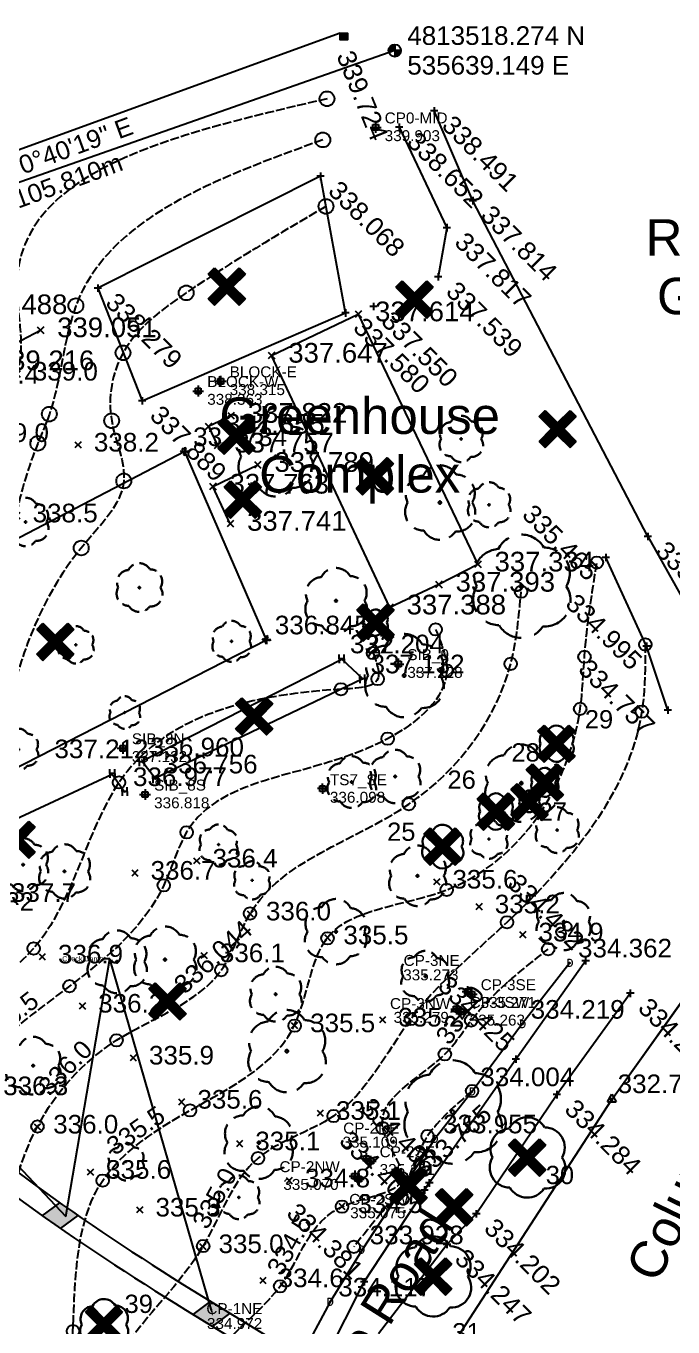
# Model space of a CAD drawing. Header units: millimetres. Extents: x 535412 to 535832, y 4813198 to 4813522.
# Drawn here: x 535588.6 to 535677.3, y 4813343.4 to 4813521.6 of the extents above; entities that cross this region are included whole.
import ezdxf
from ezdxf import colors
from ezdxf.entities.mleader import LeaderData, LeaderLine
from ezdxf.enums import TextEntityAlignment as Align
from ezdxf.math import Vec2, Vec3

# ---------------------------------------------------------------- set-up
doc = ezdxf.new("R2010")
doc.units = ezdxf.units.MM
doc.linetypes.add('ACAD_ISO02W100', pattern=[15, 12, -3])
doc.linetypes.add('DASHED', pattern=[0.75, 0.5, -0.25])
for name, color, linetype in [('2017_BOUNDS', 5, 'Continuous'), ('2017_BOUNDS_text', 250, 'Continuous'), ('2017_BUILDING', 1, 'Continuous'), ('2017_BUILDING_text', 250, 'Continuous'), ('2017_Contour_interp', 250, 'Continuous'), ('2017_Contour_lines', 250, 'ACAD_ISO02W100'), ('2017_Contour_text', 1, 'Continuous'), ('2017_CONTROL', 1, 'Continuous'), ('2017_CONTROL_text', 250, 'Continuous'), ('2017_CULVERT', 5, 'Continuous'), ('2017_CULVERT_text', 250, 'Continuous'), ('2017_DITCH', 102, 'Continuous'), ('2017_DITCH_text', 250, 'Continuous'), ('2017_EPARK', 5, 'Continuous'), ('2017_EPARK_text', 250, 'Continuous'), ('2017_EROAD', 1, 'Continuous'), ('2017_EROAD_text', 250, 'Continuous'), ('2017_EWATER', 5, 'Continuous'), ('2017_EWATER_text', 250, 'Continuous'), ('2017_FENCE', 1, 'Continuous'), ('2017_FENCE_text', 250, 'Continuous'), ('2017_GARDEN', 102, 'Continuous'), ('2017_GARDEN_text', 250, 'Continuous'), ('2017_GND', 5, 'Continuous'), ('2017_GND_text', 250, 'Continuous'), ('2017_HEDGE', 102, 'Continuous'), ('2017_HEDGE_text', 250, 'Continuous'), ('2017_HYDRO', 5, 'Continuous'), ('2017_HYDRO_text', 250, 'Continuous'), ('2017_INSTRUMENT', 5, 'Continuous'), ('2017_INSTRUMENT_text', 250, 'Continuous'), ('2017_REMOVALS', 5, 'Continuous'), ('2017_Tree_Legend', 7, 'Continuous'), ('Contour_interp', 250, 'Continuous'), ('Contour_lines', 250, 'ACAD_ISO02W100'), ('image', 7, 'Continuous'), ('image_text', 7, 'Continuous'), ('Parking_Lot_Dim', 250, 'Continuous'), ('Parking_Lot_Features', 252, 'Continuous'), ('Parking_Lot_Text', 252, 'Continuous')]:
    doc.layers.add(name, color=color, linetype=linetype)
doc.layers.add('2017_REP_TREES', color=190, linetype='DASHED', lineweight=30)
doc.layers.add('2017_TREE', color=94, linetype='Continuous', lineweight=30)
doc.styles.add('ROMANS', font='romans')
doc.styles.get("Standard").update_dxf_attribs({"font": 'arial.ttf'})

# ---------------------------------------------------------------- blocks, each defined once
blk = doc.blocks.new('2017_INSTRUMENT')
at = {"layer": '2017_INSTRUMENT'}
for p, q in [((0, 0), (-0.7, 0)), ((-0.38, -0.38), (-0.38, 0.38)), ((-0.38, 0.38), (0.38, 0.38)), ((0, 0.19), (-0.19, 0)), ((-0.19, 0), (0, -0.19)), ((0, 0), (0, 0.7)), ((0.19, 0), (0, 0.19)), ((0, -0.19), (0.19, 0)), ((0, 0), (0.7, 0)), ((0, 0), (0, -0.7)), ((0.38, 0.38), (0.38, -0.38)), ((0.38, -0.38), (-0.38, -0.38))]:
    blk.add_line(p, q, dxfattribs=at)
at = {"layer": '2017_INSTRUMENT_text'}
for tag, p in [('NAME', (1.01, 0.46)), ('ELEV', (1.01, -1.94))]:
    blk.add_attdef(tag, p, '', height=1.5, dxfattribs=at)
blk = doc.blocks.new('2017_CONTROL')
at = {"layer": '2017_CONTROL'}
for p, q in [((-0.75, 0), (0.75, 0)), ((-0.38, -0.38), (-0.38, 0.38)), ((-0.38, 0.38), (0.38, 0.38)), ((0, 0.75), (0, -0.75)), ((0.38, 0.38), (0.38, -0.38)), ((0.38, -0.38), (-0.38, -0.38))]:
    blk.add_line(p, q, dxfattribs=at)
blk.add_lwpolyline([(0, 0.2), (-0.17, -0.1), (0.17, -0.1)], close=True, dxfattribs=at)
at = {"layer": '2017_CONTROL_text'}
for tag, p in [('NAME', (1.24, 0.54)), ('ELEV', (1.24, -1.89))]:
    blk.add_attdef(tag, p, '', height=1.5, dxfattribs=at)
blk = doc.blocks.new('2017_EWATER')
at = {"layer": '2017_EWATER'}
for p, q in [((-0.62, -0.29), (-0.01, 0.77)), ((-0.01, 0.06), (-0.22, 0.07)), ((-0.01, 0.77), (0.6, -0.29)), ((-0.01, 0.06), (-0.01, 0.27)), ((-0.01, 0.06), (-0.01, -0.14)), ((-0.01, 0.06), (0.19, 0.06)), ((-0.62, -0.29), (0.6, -0.29))]:
    blk.add_line(p, q, dxfattribs=at)
at = {"layer": '2017_EWATER_text'}
blk.add_attdef('ELEV', (0.79, 0.92), '', height=2.55, dxfattribs=at)
blk = doc.blocks.new('2017_BUILDING')
at = {"layer": '2017_BUILDING'}
for p, q in [((-0.45, 0.45), (0.45, -0.45)), ((0.45, 0.45), (-0.45, -0.45))]:
    blk.add_line(p, q, dxfattribs=at)
at = {"layer": '2017_BUILDING_text'}
blk.add_attdef('ELEV', (2.3, -0.97), '', height=2.7, dxfattribs=at)
blk = doc.blocks.new('2017_HEDGE')
at = {"layer": '2017_HEDGE'}
for p, q in [((-0.34, 0), (-0.34, 0.59)), ((0.34, 0), (-0.34, 0)), ((-0.34, 0), (-0.34, -0.6)), ((0, 0), (-0.09, 0)), ((0, 0), (0, 0.09)), ((0, 0), (0, -0.09)), ((0, 0), (0, 0)), ((0, 0), (0.09, 0)), ((0.34, 0), (0.34, 0.59)), ((0.34, 0), (0.34, -0.6))]:
    blk.add_line(p, q, dxfattribs=at)
at = {"layer": '2017_HEDGE_text'}
blk.add_attdef('ELEV', (1.13, 0.74), '', height=2.55, dxfattribs=at)
blk = doc.blocks.new('2017_CULVERT')
at = {"layer": '2017_CULVERT'}
for p, q in [((0.51, 0), (-0.51, 0)), ((0, 0.51), (0, -0.51))]:
    blk.add_line(p, q, dxfattribs=at)
blk.add_circle((0, 0), 0.51, dxfattribs=at)
at = {"layer": '2017_CULVERT_text'}
blk.add_attdef('ELEV', (2.59, 0.83), '', height=2.55, rotation=42, dxfattribs=at)
blk = doc.blocks.new('2017_HYDRO')
at = {"layer": '2017_HYDRO'}
for p, q in [((-0.29, 0.42), (-0.29, -0.42)), ((0.29, 0), (-0.29, 0)), ((0, 0), (0, 0.09)), ((0, 0), (0, -0.08)), ((0.29, 0.42), (0.29, -0.42))]:
    blk.add_line(p, q, dxfattribs=at)
blk.add_circle((0, 0), 0.51, dxfattribs=at)
at = {"layer": '2017_HYDRO_text'}
blk.add_attdef('ELEV', (2.59, 0.83), '', height=2.55, rotation=42, dxfattribs=at)
blk = doc.blocks.new('2017_DITCH')
at = {"layer": '2017_DITCH'}
for q in [(-0.09, 0), (0, 0.08), (0, -0.09), (0.08, 0)]:
    blk.add_line((0, 0), q, dxfattribs=at)
at = {"layer": '2017_DITCH', "style": 'ROMANS'}
blk.add_text('D', height=1.02, dxfattribs=at).set_placement((0, 0), align=Align.MIDDLE_CENTER)
at = {"layer": '2017_DITCH_text'}
blk.add_attdef('ELEV', (1.13, 0.74), '', height=2.55, dxfattribs=at)
blk = doc.blocks.new('2017_EROAD')
at = {"layer": '2017_EROAD'}
for p, q in [((0.51, 0), (-0.51, 0)), ((0, 0.51), (0, -0.51))]:
    blk.add_line(p, q, dxfattribs=at)
at = {"layer": '2017_EROAD_text'}
blk.add_attdef('ELEV', (0.89, -2.18), '', height=2.55, rotation=315, dxfattribs=at)
blk = doc.blocks.new('2017_GND')
at = {"layer": '2017_GND'}
for p, q in [((-0.42, 0.42), (0.42, -0.42)), ((0.42, 0.42), (-0.42, -0.42))]:
    blk.add_line(p, q, dxfattribs=at)
at = {"layer": '2017_GND_text'}
blk.add_attdef('ELEV', (2.17, -0.91), '', height=2.55, dxfattribs=at)
blk = doc.blocks.new('2017_GARDEN')
at = {"layer": '2017_GARDEN'}
for p, q in [((-0.59, 0), (-0.45, 0.15)), ((-0.45, 0.15), (0, 0)), ((0, 0.59), (0, -0.6)), ((0, 0.59), (0.15, 0.45)), ((0.15, 0.45), (0, 0)), ((0.59, 0), (-0.59, 0)), ((-0.15, -0.45), (0, 0)), ((0, -0.6), (-0.15, -0.45)), ((0.45, -0.15), (0, 0)), ((0.59, 0), (0.45, -0.15))]:
    blk.add_line(p, q, dxfattribs=at)
at = {"layer": '2017_GARDEN_text'}
blk.add_attdef('ELEV', (1.13, 0.74), '', height=2.55, dxfattribs=at)
blk = doc.blocks.new('2017_EPARK')
at = {"layer": '2017_EPARK'}
for p, q in [((0.51, 0), (-0.51, 0)), ((0, 0.51), (0, -0.51))]:
    blk.add_line(p, q, dxfattribs=at)
at = {"layer": '2017_EPARK_text'}
blk.add_attdef('ELEV', (0.89, -2.18), '', height=2.55, rotation=315, dxfattribs=at)
blk = doc.blocks.new('2017_FENCE')
at = {"layer": '2017_FENCE'}
for p, q in [((0.49, 0.23), (-0.52, 0.23)), ((-0.52, 0), (0.49, 0)), ((0.49, -0.23), (-0.52, -0.23))]:
    blk.add_line(p, q, dxfattribs=at)
blk.add_lwpolyline([(-0.52, 0.46), (0.49, 0.46), (0.49, -0.46), (-0.52, -0.46)], close=True, dxfattribs=at)
at = {"layer": '2017_FENCE_text'}
blk.add_attdef('ELEV', (-1.06, -2.62), '', height=2.55, rotation=292, dxfattribs=at)
blk = doc.blocks.new('2017_BOUNDS')
at = {"layer": '2017_BOUNDS'}
h = blk.add_hatch(color=256, dxfattribs=at)
h.dxf.hatch_style = 1
h.paths.add_polyline_path([(0, 0.85, 0.414214), (-0.85, 0), (0, 0)])
h.paths.add_polyline_path([(0.85, 0), (0, 0), (0, -0.85, 0.414214)])
for p, q in [((0.85, 0), (-0.85, 0)), ((0, 0.85), (0, -0.85))]:
    blk.add_line(p, q, dxfattribs=at)
blk.add_circle((0, 0), 0.85, dxfattribs=at)
at = {"layer": '2017_BOUNDS_text'}
for tag, p in [('NORTHING', (1.71, 0.78)), ('EASTING', (1.71, -3.29))]:
    blk.add_attdef(tag, p, '', height=2.55, dxfattribs=at)
blk = doc.blocks.new('2017_TREE')
at = {"layer": '2017_TREE'}
blk.add_circle((0, 0), 0.0167, dxfattribs=at)
for centre, start, end in [((0, 0.25), 30, 153.8204), ((-0.208, 0.111), 93.8204, 206.0272), ((0.217, 0.125), 330, 90), ((-0.217, -0.125), 149.6945, 270), ((0.225, -0.139), 266.0497, 33.8204), ((0, -0.25), 210, 326.3433)]:
    blk.add_arc(centre, 0.25, start, end, dxfattribs=at)
blk = doc.blocks.new('2017_REMOVALS')
at = {"layer": '2017_REMOVALS'}
h = blk.add_hatch(dxfattribs=at)
h.set_pattern_fill('ANSI31', color=256)
h.set_pattern_definition([(45, (0, 0), (-0.0883883, 0.0883883), [])])
h.paths.add_polyline_path([(0, 0.85), (-1.7, 2.55), (-2.55, 1.7), (-0.85, 0), (-2.55, -1.7), (-1.7, -2.55), (0, -0.85), (1.7, -2.55), (2.55, -1.7), (0.85, 0), (2.55, 1.7), (1.7, 2.55)])
for p, q in [((-2.55, 1.7), (-1.7, 2.55)), ((-1.7, 2.55), (0, 0.85)), ((0, 0.85), (1.7, 2.55)), ((1.7, 2.55), (2.55, 1.7)), ((-2.55, 1.7), (-0.85, 0)), ((-2.55, -1.7), (-0.85, 0)), ((0.85, 0), (2.55, 1.7)), ((-2.55, -1.7), (-1.7, -2.55)), ((-1.7, -2.55), (0, -0.85)), ((0, -0.85), (1.7, -2.55)), ((0.85, 0), (2.55, -1.7)), ((1.7, -2.55), (2.55, -1.7))]:
    blk.add_line(p, q, dxfattribs=at)
blk = doc.blocks.new('2017_REP_TREES')
at = {"layer": '2017_REP_TREES', "ltscale": 0.52}
blk.add_circle((0, 0), 0.0167, dxfattribs=at)
for centre, start, end in [((0, 0.25), 30, 153.8204), ((-0.208, 0.111), 93.8204, 206.0272), ((0.217, 0.125), 330, 90), ((-0.217, -0.125), 149.6945, 270), ((0.225, -0.139), 266.0497, 33.8204), ((0, -0.25), 210, 326.3433)]:
    blk.add_arc(centre, 0.25, start, end, dxfattribs=at)

msp = doc.modelspace()

# ---------------------------------------------------------------- hatches: boundary and pattern name
at = {"layer": 'Parking_Lot_Features'}
h = msp.add_hatch(color=251, dxfattribs=at)
h.dxf.hatch_style = 1
h.paths.add_polyline_path([(535529.787, 4813436.722), (535529.598, 4813437.185), (535526.825, 4813436.04), (535528.072, 4813432.983), (535530.599, 4813426.793), (535533.376, 4813427.926)])
edge = h.paths.add_edge_path()
edge.add_spline(control_points=[(535540.789, 4813415.598), (535540.282, 4813416.418), (535539.778, 4813417.24), (535539.275, 4813418.065)], knot_values=[11.4004243, 11.4004243, 11.4004243, 11.4004243, 14.2782641, 14.2782641, 14.2782641, 14.2782641], degree=3, periodic=0)
edge.add_line((535539.275, 4813418.065), (535536.869, 4813416.273))
edge.add_spline(control_points=[(535536.869, 4813416.273), (535537.37, 4813415.448), (535537.874, 4813414.625), (535538.38, 4813413.804)], knot_values=[12.1487179, 12.1487179, 12.1487179, 12.1487179, 15.0270435, 15.0270435, 15.0270435, 15.0270435], degree=3, periodic=0)
edge.add_line((535538.38, 4813413.804), (535540.789, 4813415.598))
edge = h.paths.add_edge_path()
edge.add_spline(control_points=[(535554.008, 4813396.321), (535553.415, 4813397.076), (535552.829, 4813397.837), (535552.249, 4813398.605)], knot_values=[34.8194655, 34.8194655, 34.8194655, 34.8194655, 37.7318112, 37.7318112, 37.7318112, 37.7318112], degree=3, periodic=0)
edge.add_line((535552.249, 4813398.605), (535549.842, 4813396.812))
edge.add_spline(control_points=[(535549.842, 4813396.812), (535550.422, 4813396.045), (535551.008, 4813395.284), (535551.602, 4813394.529)], knot_values=[35.5727372, 35.5727372, 35.5727372, 35.5727372, 38.4857064, 38.4857064, 38.4857064, 38.4857064], degree=3, periodic=0)
edge.add_line((535551.602, 4813394.529), (535554.008, 4813396.321))
edge = h.paths.add_edge_path()
edge.add_spline(control_points=[(535572.172, 4813377.065), (535571.574, 4813377.604), (535570.98, 4813378.146), (535570.389, 4813378.693)], knot_values=[62.1518855, 62.1518855, 62.1518855, 62.1518855, 64.5933051, 64.5933051, 64.5933051, 64.5933051], degree=3, periodic=0)
edge.add_line((535570.389, 4813378.693), (535567.989, 4813376.905))
edge.add_spline(control_points=[(535567.989, 4813376.905), (535568.579, 4813376.359), (535569.173, 4813375.817), (535569.771, 4813375.278)], knot_values=[62.9092843, 62.9092843, 62.9092843, 62.9092843, 65.3508946, 65.3508946, 65.3508946, 65.3508946], degree=3, periodic=0)
edge.add_line((535569.771, 4813375.278), (535572.172, 4813377.065))
edge = h.paths.add_edge_path()
edge.add_spline(control_points=[(535595.74, 4813358.653), (535594.906, 4813359.23), (535594.076, 4813359.809), (535593.25, 4813360.393)], knot_values=[91.5565696, 91.5565696, 91.5565696, 91.5565696, 94.5713655, 94.5713655, 94.5713655, 94.5713655], degree=3, periodic=0)
edge.add_line((535593.25, 4813360.393), (535590.85, 4813358.606))
edge.add_spline(control_points=[(535590.85, 4813358.606), (535591.677, 4813358.023), (535592.507, 4813357.443), (535593.341, 4813356.867)], knot_values=[92.3146758, 92.3146758, 92.3146758, 92.3146758, 95.3293735, 95.3293735, 95.3293735, 95.3293735], degree=3, periodic=0)
edge.add_line((535593.341, 4813356.867), (535595.74, 4813358.653))
edge = h.paths.add_edge_path()
edge.add_spline(control_points=[(535616.552, 4813345.238), (535615.667, 4813345.777), (535614.785, 4813346.318), (535613.904, 4813346.86)], knot_values=[115.8971938, 115.8971938, 115.8971938, 115.8971938, 118.9339103, 118.9339103, 118.9339103, 118.9339103], degree=3, periodic=0)
edge.add_line((535613.904, 4813346.86), (535611.503, 4813345.072))
edge.add_spline(control_points=[(535611.503, 4813345.072), (535612.383, 4813344.529), (535613.265, 4813343.988), (535614.149, 4813343.449)], knot_values=[116.6538581, 116.6538581, 116.6538581, 116.6538581, 119.6903103, 119.6903103, 119.6903103, 119.6903103], degree=3, periodic=0)
edge.add_line((535614.149, 4813343.449), (535616.552, 4813345.238))
h.paths.add_polyline_path([(535637.179, 4813332.993), (535634.773, 4813331.202), (535644.767, 4813320.804), (535650.025, 4813328.353)])
h.paths.add_polyline_path([(535512.499, 4813449.248), (535519.215, 4813451.989), (535518.67, 4813453.324), (535511.954, 4813450.583)], flags=9)
h.paths.add_polyline_path([(535521.15, 4813457.261), (535522.479, 4813457.804), (535521.913, 4813459.193), (535520.583, 4813458.65)], flags=25)
h.paths.add_polyline_path([(535497.932, 4813432.045), (535503.339, 4813434.251), (535502.793, 4813435.587), (535497.387, 4813433.38)], flags=9)
h.paths.add_polyline_path([(535492.139, 4813446.239), (535497.546, 4813448.445), (535497.001, 4813449.781), (535491.594, 4813447.574)], flags=9)
h.paths.add_polyline_path([(535514.587, 4813444.128), (535521.303, 4813446.869), (535520.758, 4813448.204), (535514.042, 4813445.464)], flags=9)
h.paths.add_polyline_path([(535531.027, 4813459.809), (535534.733, 4813450.729), (535536.068, 4813451.274), (535532.363, 4813460.354)], flags=9)
h.paths.add_polyline_path([(535521.15, 4813457.261), (535522.479, 4813457.804), (535521.913, 4813459.193), (535520.583, 4813458.65)], flags=25)

# ---------------------------------------------------------------- linework, layer by layer
at = {"layer": '2017_BOUNDS'}
msp.add_line((535639.149, 4813518.274), (535539.303, 4813483.253), dxfattribs=at)
at = {"layer": '2017_BUILDING'}
for p, q in [((535622.254, 4813476.483), (535634.148, 4813482.153)), ((535634.148, 4813482.153), (535650.52, 4813447.871)), ((535582.041, 4813475.449), (535590.587, 4813479.972)), ((535638.466, 4813441.981), (535622.254, 4813476.483)), ((535616.708, 4813468.242), (535613.612, 4813466.753)), ((535613.612, 4813466.753), (535614.866, 4813464.172)), ((535614.211, 4813458.541), (535620.36, 4813461.52)), ((535616.609, 4813453.445), (535614.211, 4813458.541)), ((535650.52, 4813447.871), (535645.18, 4813445.104)), ((535645.18, 4813445.104), (535638.466, 4813441.981))]:
    msp.add_line(p, q, dxfattribs=at)
at = {"layer": '2017_Contour_interp'}
for centre in [(535666.838, 4813448.116), (535656.457, 4813444.121), (535644.744, 4813438.956), (535673.473, 4813436.899), (535636.17, 4813435.716), (535655.035, 4813434.246), (535665.14, 4813435.21), (535646.269, 4813433.313), (535631.775, 4813430.76), (535636.811, 4813432.169), (535664.55, 4813428.081), (535672.996, 4813427.689), (535638.168, 4813423.979), (535601.357, 4813417.99), (535641.065, 4813415.008), (535610.623, 4813411.153), (535607.492, 4813403.899), (535646.258, 4813403.273), (535619.312, 4813400.027), (535654.526, 4813398.832), (535629.923, 4813396.629), (535589.656, 4813395.234), (535660.173, 4813395.147), (535615.366, 4813392.257), (535594.572, 4813390.067), (535625.431, 4813384.655), (535641.355, 4813385.562), (535649.615, 4813385.361), (535601.021, 4813382.651), (535646.003, 4813380.741), (535649.743, 4813375.714), (535611.09, 4813373.048), (535630.762, 4813372.281), (535590.186, 4813370.837), (535637.496, 4813370.628), (535643.643, 4813369.537), (535620.405, 4813366.502), (535599.124, 4813363.433), (535640.158, 4813363.733), (535631.92, 4813359.866), (535612.884, 4813354.464), (535633.538, 4813354.362), (535623.432, 4813348.95), (535595.048, 4813342.802)]:
    msp.add_circle(centre, 0.853, dxfattribs=at)
at = {"layer": '2017_Contour_lines', "ltscale": 0.1}
for points in [[(535629.718, 4813496.92), (535610.571, 4813485.079), (535601.913, 4813476.861), (535600.353, 4813467.544), (535602.015, 4813459.306), (535596.182, 4813450.112), (535581.543, 4813409.734), (535579.892, 4813405.681), (535568.861, 4813398.568), (535557.912, 4813390.652), (535550.281, 4813384.91), (535544.607, 4813374.855), (535542.443, 4813365.501), (535542.666, 4813359.096)], [(535618.012, 4813297.607), (535615.263, 4813301.257), (535611.46, 4813303.752), (535610.046, 4813305.176), (535607.335, 4813310.156), (535602.709, 4813314.004), (535596.828, 4813321.571), (535586.785, 4813329.69), (535584.558, 4813344.702), (535585.334, 4813353.591), (535590.186, 4813370.837), (535601.021, 4813382.651), (535615.366, 4813392.257), (535619.322, 4813399.995), (535641.065, 4813415.008), (535655.035, 4813434.246), (535656.457, 4813444.121)], [(535644.744, 4813438.956), (535646.269, 4813433.313), (535638.168, 4813423.979), (535610.623, 4813411.153), (535607.492, 4813403.899), (535594.572, 4813390.067), (535581.497, 4813378.821), (535573.013, 4813360.238), (535574.261, 4813339.234), (535581.507, 4813331.823), (535586.526, 4813328.002), (535594.344, 4813320.998), (535598.127, 4813316.545), (535597.099, 4813312.53), (535603.122, 4813306.814), (535602.655, 4813306.952)], [(535636.17, 4813435.716), (535636.811, 4813432.169), (535631.775, 4813430.76), (535601.357, 4813417.99), (535589.656, 4813395.234), (535575.976, 4813385.538), (535561.551, 4813371.369), (535559.371, 4813358.491), (535564.316, 4813345.383), (535572.204, 4813339.238), (535577.535, 4813332.975), (535576.552, 4813328.948)], [(535623.9, 4813316.416), (535621.628, 4813322.893), (535613.331, 4813336.335), (535623.432, 4813348.95), (535631.92, 4813359.866), (535640.158, 4813363.733), (535637.496, 4813370.628), (535646.003, 4813380.741), (535649.615, 4813385.361), (535660.173, 4813395.147)]]:
    msp.add_spline(points, degree=3, dxfattribs=at)
for points, knots in [([(535618.78, 4813303.083), (535618.341, 4813306.592), (535617.751, 4813311.313), (535612.407, 4813307.263), (535606.683, 4813313.959), (535601.391, 4813317.363), (535598.971, 4813320.098), (535598.444, 4813320.693), (535594.144, 4813326.266), (535595.26, 4813343.035), (535595.542, 4813363.412), (535611.832, 4813373.879), (535626.838, 4813381.156), (535627.948, 4813400.742), (535652.904, 4813401.252), (535664.585, 4813420.242), (535665.09, 4813437.159), (535666.152, 4813443.818), (535666.838, 4813448.116)], [0, 0, 0, 0, 7.1334258, 9.6002059, 16.0383307, 28.0921787, 28.0921787, 28.0921787, 30.7150106, 51.6949373, 72.7237972, 88.0745556, 106.4958972, 119.3739806, 136.9644581, 167.7864273, 174.9402361, 187.9572756, 187.9572756, 187.9572756, 187.9572756]), ([(535673.467, 4813436.928), (535673.467, 4813433.813), (535673.464, 4813419.163), (535658.595, 4813401.55), (535640.778, 4813387.076), (535633.583, 4813371.604), (535618.268, 4813367.691), (535613.182, 4813352.038), (535601.019, 4813341.707), (535594.66, 4813325.385), (535601.428, 4813318.762), (535603.49, 4813316.744), (535605.09, 4813315.09), (535608.724, 4813311.334), (535616.536, 4813315.108), (535622.808, 4813309.711), (535620.768, 4813306), (535619.633, 4813303.936)], [0, 0, 0, 0, 9.2508809, 43.5118163, 62.2090654, 79.1970243, 91.0571092, 105.251858, 123.865021, 140.8368981, 148.2755685, 148.2755685, 148.2755685, 155.3019385, 164.2298742, 169.1844402, 175.3913778, 175.3913778, 175.3913778, 175.3913778]), ([(535649.743, 4813375.714), (535647.446, 4813373.749), (535643.262, 4813370.172), (535641.706, 4813365.658), (535641.004, 4813363.622), (535638.515, 4813360.536), (535636.027, 4813357.449), (535633.538, 4813354.362)], [0, 0, 0, 0, 8.681079, 15.8075183, 15.8075183, 15.8075183, 26.912449, 26.912449, 26.912449, 26.912449])]:
    msp.add_open_spline(points, degree=3, knots=knots, dxfattribs=at)
at = {"layer": '2017_DITCH'}
for p, q in [((535663.127, 4813393.27), (535656.644, 4813384.964)), ((535656.644, 4813384.964), (535649.743, 4813375.629)), ((535649.743, 4813375.629), (535644.639, 4813369.167)), ((535644.639, 4813369.167), (535634.672, 4813353.964)), ((535634.672, 4813353.964), (535630.272, 4813346.815)), ((535630.272, 4813346.815), (535626.131, 4813339.12))]:
    msp.add_line(p, q, dxfattribs=at)
at = {"layer": '2017_EPARK'}
for p, q in [((535628.964, 4813501.051), (535598.453, 4813485.713)), ((535632.391, 4813482.323), (535628.964, 4813501.051)), ((535598.453, 4813485.713), (535604.528, 4813470.272)), ((535604.528, 4813470.272), (535632.391, 4813482.323))]:
    msp.add_line(p, q, dxfattribs=at)
at = {"layer": '2017_EROAD'}
for p, q in [((535649.853, 4813497.703), (535644.547, 4813510.012)), ((535639.743, 4813507.76), (535646.282, 4813494.009)), ((535673.83, 4813451.681), (535649.853, 4813497.703)), ((535646.282, 4813494.009), (535645.107, 4813487.263)), ((535673.83, 4813451.681), (535682.857, 4813435.558)), ((535673.656, 4813436.652), (535668.082, 4813448.808)), ((535676.56, 4813427.907), (535673.656, 4813436.652)), ((535655.74, 4813380.059), (535665.304, 4813393.564)), ((535661.353, 4813375.212), (535671.418, 4813389.096)), ((535643.88, 4813363.108), (535655.74, 4813380.059)), ((535650.322, 4813358.886), (535661.353, 4813375.212)), ((535634.954, 4813349.572), (535643.227, 4813362.141)), ((535643.227, 4813362.141), (535643.88, 4813363.108)), ((535646.296, 4813354.694), (535650.322, 4813358.886)), ((535636.932, 4813342.473), (535646.296, 4813354.694)), ((535620.775, 4813321.53), (535634.954, 4813349.572))]:
    msp.add_line(p, q, dxfattribs=at)
at = {"layer": '2017_EWATER'}
for p, q in [((535668.89, 4813374.562), (535684.987, 4813397.2)), ((535668.89, 4813374.562), (535684.987, 4813397.098)), ((535646.12, 4813339.396), (535668.89, 4813374.562)), ((535646.12, 4813339.396), (535668.89, 4813374.562))]:
    msp.add_line(p, q, dxfattribs=at)
at = {"layer": '2017_FENCE'}
msp.add_line((535631.653, 4813520.678), (535569.39, 4813498.011), dxfattribs=at)
at = {"layer": '2017_GARDEN'}
for p, q in [((535610.385, 4813463.348), (535559.186, 4813436.654)), ((535621.579, 4813437.546), (535610.385, 4813463.348)), ((535570.738, 4813411.524), (535621.579, 4813437.546))]:
    msp.add_line(p, q, dxfattribs=at)
at = {"layer": '2017_HEDGE'}
for p, q in [((535604.475, 4813420.918), (535631.885, 4813434.863)), ((535631.885, 4813434.863), (535634.785, 4813432.203)), ((535634.785, 4813432.203), (535606.347, 4813418.573)), ((535606.347, 4813418.488), (535604.475, 4813420.918)), ((535572.664, 4813406.223), (535600.437, 4813419.132)), ((535600.437, 4813419.132), (535602.144, 4813416.668))]:
    msp.add_line(p, q, dxfattribs=at)
at = {"layer": 'Contour_interp'}
for centre in [(535629.862, 4813511.666), (535629.282, 4813506.041), (535629.718, 4813496.92), (535610.571, 4813485.079), (535595.45, 4813483.312), (535601.913, 4813476.861), (535591.818, 4813468.462), (535600.353, 4813467.544), (535590.225, 4813464.452), (535602.015, 4813459.306), (535596.182, 4813450.112)]:
    msp.add_circle(centre, 1.016, dxfattribs=at)
at = {"layer": 'Contour_lines', "ltscale": 0.1}
for points in [[(535629.862, 4813511.666), (535587.362, 4813485.471), (535587.361, 4813474.186), (535580.671, 4813465.553), (535576.996, 4813450.466), (535566.117, 4813425.047), (535563.64, 4813421.691), (535562.58, 4813419.204), (535561.602, 4813415.412), (535551.456, 4813409.117), (535546.254, 4813403.683), (535529.907, 4813386.375)], [(535629.282, 4813506.041), (535595.45, 4813483.312), (535591.818, 4813468.462), (535590.225, 4813464.452), (535587.235, 4813454.563), (535572.188, 4813410.349), (535559.703, 4813404.047), (535556.263, 4813399.846)]]:
    msp.add_spline(points, degree=3, dxfattribs=at)
at = {"layer": 'Parking_Lot_Features'}
for p, q in [((535590.85, 4813358.606), (535593.25, 4813360.393)), ((535593.341, 4813356.867), (535595.74, 4813358.653)), ((535611.503, 4813345.072), (535613.904, 4813346.86)), ((535614.149, 4813343.449), (535616.552, 4813345.238))]:
    msp.add_line(p, q, dxfattribs=at)
for points in [[(535533.376, 4813427.926), (535554.479, 4813395.726), (535637.179, 4813332.993)], [(535530.599, 4813426.793), (535552.073, 4813393.935), (535634.773, 4813331.202)]]:
    msp.add_spline(points, degree=3, dxfattribs=at)

# ---------------------------------------------------------------- block references
for p in [(535616.124, 4813485.946), (535641.85, 4813484.17), (535661.46, 4813466.427), (535617.47, 4813465.5), (535636.417, 4813459.962), (535618.319, 4813456.761), (535636.5, 4813439.9), (535592.628, 4813437.259), (535619.877, 4813427.042), (535661.3, 4813423.3), (535659.7, 4813418), (535657.6, 4813415.308), (535653, 4813414), (535587.309, 4813410.142), (535645.7, 4813409.2), (535608.015, 4813388.001), (535657.3, 4813366.6), (535641.025, 4813362.758), (535647.293, 4813359.801), (535644.4, 4813350.3), (535599.3, 4813343.7)]:
    msp.add_blockref('2017_REMOVALS', p)
for name, p, values in [('2017_BUILDING', (535650.52, 4813447.871), {'ELEV': '337.334'}), ('2017_BUILDING', (535645.18, 4813445.104), {'ELEV': '337.393'}), ('2017_HEDGE', (535634.7, 4813432.203), {'ELEV': '337.132'}), ('2017_HEDGE', (535606.347, 4813418.488), {'ELEV': '336.756'}), ('2017_HEDGE', (535602.144, 4813416.753), {'ELEV': '336.977'}), ('2017_DITCH', (535663.127, 4813393.27), {'ELEV': '334.362'}), ('2017_DITCH', (535656.644, 4813384.879), {'ELEV': '334.219'}), ('2017_DITCH', (535649.743, 4813375.629), {'ELEV': '334.004'}), ('2017_DITCH', (535644.639, 4813369.167), {'ELEV': '333.955'}), ('2017_DITCH', (535634.587, 4813353.964), {'ELEV': '333.928'}), ('2017_DITCH', (535630.272, 4813346.815), {'ELEV': '334.117'})]:
    msp.add_blockref(name, p).add_auto_attribs(values)
at = {"layer": '2017_Contour_lines'}
msp.add_blockref('2017_BOUNDS', (535639.149, 4813518.274), dxfattribs=at).add_auto_attribs({'NORTHING': '4813518.274 N', 'EASTING': '535639.149 E'})
ref = msp.add_blockref('2017_EROAD', (535676.56, 4813427.907), dxfattribs=at)
ref.add_attrib('ELEV', '334.757', (535664.118, 4813433.323), dxfattribs={"layer": '2017_EROAD_text', "height": 2.55, "rotation": 315})
at = {"layer": '2017_DITCH'}
ref = msp.add_blockref('2017_EROAD', (535668.082, 4813448.808), dxfattribs=at)
ref.add_attrib('ELEV', '335.465', (535656.44, 4813454.516), dxfattribs={"layer": '2017_EROAD_text', "height": 2.55, "rotation": 315})
for p, values in [((535673.83, 4813451.681), {'ELEV': '335.474'}), ((535671.418, 4813389.096), {'ELEV': '334.269'}), ((535661.353, 4813375.212), {'ELEV': '334.284'}), ((535650.322, 4813358.886), {'ELEV': '334.202'})]:
    msp.add_blockref('2017_EROAD', p, dxfattribs=at).add_auto_attribs(values)
ref = msp.add_blockref('2017_EROAD', (535673.656, 4813436.652), dxfattribs=at)
ref.add_attrib('ELEV', '334.995', (535662.373, 4813442.289), dxfattribs={"layer": '2017_EROAD_text', "height": 2.55, "rotation": 315})
ref = msp.add_blockref('2017_EROAD', (535665.304, 4813393.564), dxfattribs=at)
ref.add_attrib('ELEV', '334.482', (535654.434, 4813403.928), dxfattribs={"layer": '2017_EROAD_text', "height": 2.55, "rotation": 315})
ref = msp.add_blockref('2017_EROAD', (535655.74, 4813380.059), dxfattribs=at)
ref.add_attrib('ELEV', '334.425', (535644.879, 4813389.93), dxfattribs={"layer": '2017_EROAD_text', "height": 2.55, "rotation": 315})
ref = msp.add_blockref('2017_EROAD', (535643.88, 4813363.108), dxfattribs=at)
ref.add_attrib('ELEV', '334.406', (535634.27, 4813373.23), dxfattribs={"layer": '2017_EROAD_text', "height": 2.55, "rotation": 315})
at = {"layer": '2017_EROAD'}
ref = msp.add_blockref('2017_EROAD', (535643.227, 4813362.141), dxfattribs=at)
ref.add_attrib('ELEV', '334.406', (535631.362, 4813368.688), dxfattribs={"layer": '2017_EROAD_text', "height": 2.55, "rotation": 315})
ref = msp.add_blockref('2017_EROAD', (535634.954, 4813349.572), dxfattribs=at)
ref.add_attrib('ELEV', '334.381', (535624.149, 4813358.79), dxfattribs={"layer": '2017_EROAD_text', "height": 2.55, "rotation": 315})
msp.add_blockref('2017_EROAD', (535646.296, 4813354.694), dxfattribs=at).add_auto_attribs({'ELEV': '334.247'})
at = {"layer": '2017_HYDRO'}
for name, p, values in [('2017_HYDRO', (535607.725, 4813388.001), {'ELEV': '336.044'}), ('2017_CULVERT', (535640.515, 4813362.758), {'ELEV': '333.765'})]:
    msp.add_blockref(name, p, dxfattribs=at).add_auto_attribs(values)
at = {"layer": '2017_Tree_Legend'}
for p, xscale, yscale, zscale in [((535661.3, 4813423.3), 5, 5, 5), ((535659.7, 4813418), 4, 4, 4), ((535653, 4813414), 5, 5, 5), ((535657.6, 4813415.4), 3, 3, 3), ((535645.7, 4813409.2), 6, 6, 6), ((535657.3, 4813366.6), 11, 11, 11), ((535644.4, 4813350.3), 11, 11, 11), ((535599.3, 4813343.7), 7, 7, 7)]:
    msp.add_blockref('2017_TREE', p, dxfattribs=dict(at, xscale=xscale, yscale=yscale, zscale=zscale))
at = {"layer": 'image'}
for name, p, values in [('2017_FENCE', (535632.176, 4813520.222), {'ELEV': '339.724'}), ('2017_CONTROL', (535636.524, 4813507.755), {'NAME': 'CP0-MID', 'ELEV': '339.903'}), ('2017_EROAD', (535644.547, 4813510.012), {'ELEV': '338.491'}), ('2017_EROAD', (535639.743, 4813507.76), {'ELEV': '338.652'}), ('2017_EPARK', (535628.964, 4813501.051), {'ELEV': '338.068'}), ('2017_EROAD', (535649.853, 4813497.703), {'ELEV': '337.814'}), ('2017_EROAD', (535646.282, 4813494.009), {'ELEV': '337.817'}), ('2017_EROAD', (535645.107, 4813487.263), {'ELEV': '337.539'}), ('2017_BUILDING', (535578.348, 4813483.126), {'ELEV': '339.488'}), ('2017_EPARK', (535598.453, 4813485.713), {'ELEV': '338.279'}), ('2017_BUILDING', (535634.148, 4813482.153), {'ELEV': '337.614'}), ('2017_EROAD', (535636.23, 4813483.195), {'ELEV': '337.550'}), ('2017_EROAD', (535636.237, 4813483.197), {'ELEV': '337.550'}), ('2017_BUILDING', (535590.587, 4813479.972), {'ELEV': '339.051'}), ('2017_EPARK', (535632.391, 4813482.323), {'ELEV': '337.580'}), ('2017_BUILDING', (535622.254, 4813476.483), {'ELEV': '337.647'}), ('2017_BUILDING', (535582.041, 4813475.449), {'ELEV': '339.216'}), ('2017_CONTROL', (535615.282, 4813472.96), {'NAME': 'BLOCK-E', 'ELEV': '338.315'}), ('2017_GND', (535579.311, 4813473.536), {'ELEV': '339.4'}), ('2017_GND', (535587.38, 4813473.966), {'ELEV': '339.0'}), ('2017_CONTROL', (535612.208, 4813471.627), {'NAME': 'BLOCK-W', 'ELEV': '338.363'}), ('2017_EPARK', (535604.528, 4813470.272), {'ELEV': '337.889'}), ('2017_BUILDING', (535616.708, 4813468.242), {'ELEV': '337.822'}), ('2017_GND', (535580.671, 4813465.553), {'ELEV': '339.0'}), ('2017_BUILDING', (535613.612, 4813466.753), {'ELEV': '337.855'}), ('2017_GND', (535595.747, 4813464.245), {'ELEV': '338.2'}), ('2017_GARDEN', (535610.387, 4813463.348), {'ELEV': '337.734'}), ('2017_BUILDING', (535614.866, 4813464.172), {'ELEV': '337.757'}), ('2017_BUILDING', (535620.36, 4813461.52), {'ELEV': '337.789'}), ('2017_BUILDING', (535614.211, 4813458.541), {'ELEV': '337.763'}), ('2017_GND', (535587.354, 4813454.543), {'ELEV': '338.5'}), ('2017_BUILDING', (535616.609, 4813453.445), {'ELEV': '337.741'}), ('2017_BUILDING', (535638.466, 4813441.981), {'ELEV': '337.388'}), ('2017_GARDEN', (535621.579, 4813437.546), {'ELEV': '336.845'}), ('2017_HEDGE', (535631.885, 4813434.948), {'ELEV': '337.204'}), ('2017_CONTROL', (535639.631, 4813434.209), {'NAME': 'SIB_9', 'ELEV': '337.228'}), ('2017_CONTROL', (535601.876, 4813422.672), {'NAME': 'SIB_8N', 'ELEV': '337.132'}), ('2017_HEDGE', (535604.475, 4813420.833), {'ELEV': '336.960'}), ('2017_INSTRUMENT', (535629.246, 4813417.148), {'NAME': 'TS7_SE', 'ELEV': '336.098'}), ('2017_CONTROL', (535604.928, 4813416.338), {'NAME': 'SIB_8S', 'ELEV': '336.818'}), ('2017_GND', (535612.006, 4813407.245), {'ELEV': '336.4'}), ('2017_GND', (535603.513, 4813405.579), {'ELEV': '336.7'}), ('2017_GND', (535644.882, 4813404.357), {'ELEV': '335.6'}), ('2017_GND', (535584.39, 4813402.539), {'ELEV': '337.7'}), ('2017_GND', (535619.322, 4813399.995), {'ELEV': '336.0'}), ('2017_GND', (535650.68, 4813400.963), {'ELEV': '335.2'}), ('2017_GND', (535629.934, 4813396.719), {'ELEV': '335.5'}), ('2017_GND', (535656.673, 4813397.124), {'ELEV': '334.9'}), ('2017_GND', (535590.829, 4813394.096), {'ELEV': '336.9'}), ('2017_GND', (535613.012, 4813394.267), {'ELEV': '336.1'}), ('2017_CONTROL', (535649.681, 4813388.983), {'NAME': 'CP-3SE', 'ELEV': '335.271'}), ('2017_GND', (535596.338, 4813387.364), {'ELEV': '336.2'}), ('2017_GND', (535637.46, 4813385.453), {'ELEV': '335.2'}), ('2017_CONTROL', (535648.175, 4813386.562), {'NAME': 'CP-3SW', 'ELEV': '335.263'}), ('2017_GND', (535625.38, 4813384.673), {'ELEV': '335.5'}), ('2017_GND', (535603.294, 4813380.246), {'ELEV': '335.9'}), ('2017_EWATER', (535668.902, 4813374.498), {'ELEV': '332.739'}), ('2017_GND', (535583.317, 4813376.05), {'ELEV': '336.3'}), ('2017_GND', (535609.935, 4813374.202), {'ELEV': '335.6'}), ('2017_GND', (535628.922, 4813372.665), {'ELEV': '335.1'}), ('2017_GND', (535590.172, 4813370.793), {'ELEV': '336.0'}), ('2017_GND', (535617.862, 4813368.496), {'ELEV': '335.1'}), ('2017_GND', (535597.424, 4813364.595), {'ELEV': '335.6'}), ('2017_CONTROL', (535635.831, 4813366.09), {'NAME': 'CP-2SE', 'ELEV': '335.101'}), ('2017_GND', (535624.678, 4813363.412), {'ELEV': '334.8'}), ('2017_GND', (535604.188, 4813359.42), {'ELEV': '335.3'}), ('2017_GND', (535631.878, 4813359.897), {'ELEV': '334.5'}), ('2017_GND', (535612.825, 4813354.405), {'ELEV': '335.0'}), ('2017_GND', (535621.064, 4813349.732), {'ELEV': '334.6'})]:
    msp.add_blockref(name, p, dxfattribs=at).add_auto_attribs(values)
at = {"layer": 'image', "xscale": 3.6, "yscale": 3.6, "zscale": 3.6}
msp.add_blockref('2017_TREE', (535636.5, 4813439.9), dxfattribs=at)
at = {"layer": 'image'}
ref = msp.add_blockref('2017_HEDGE', (535600.437, 4813419.217), dxfattribs=at)
ref.add_attrib('ELEV', '337.212', (535592.515, 4813421.312), dxfattribs={"layer": '2017_HEDGE_text', "height": 2.55})
ref = msp.add_blockref('2017_CONTROL', (535649.127, 4813389.341), dxfattribs=at)
ref.add_attrib('NAME', 'CP-3NE', (535640.358, 4813392.85), dxfattribs={"layer": '2017_CONTROL_text', "height": 1.5})
ref.add_attrib('ELEV', '335.273', (535640.303, 4813390.871), dxfattribs={"layer": '2017_CONTROL_text', "height": 1.5})
ref = msp.add_blockref('2017_CONTROL', (535647.585, 4813386.937), dxfattribs=at)
ref.add_attrib('NAME', 'CP-3NW', (535638.488, 4813386.937), dxfattribs={"layer": '2017_CONTROL_text', "height": 1.5})
ref.add_attrib('ELEV', '335.279', (535638.983, 4813385.049), dxfattribs={"layer": '2017_CONTROL_text', "height": 1.5})
ref = msp.add_blockref('2017_CONTROL', (535635.242, 4813366.465), dxfattribs=at)
ref.add_attrib('NAME', 'CP-2NE', (535632.08, 4813369.874), dxfattribs={"layer": '2017_CONTROL_text', "height": 1.5})
ref.add_attrib('ELEV', '335.109', (535631.992, 4813367.955), dxfattribs={"layer": '2017_CONTROL_text', "height": 1.5})
ref = msp.add_blockref('2017_CONTROL', (535633.657, 4813364.044), dxfattribs=at)
ref.add_attrib('NAME', 'CP-2NW', (535623.351, 4813364.586), dxfattribs={"layer": '2017_CONTROL_text', "height": 1.5})
ref.add_attrib('ELEV', '335.070', (535623.875, 4813362.156), dxfattribs={"layer": '2017_CONTROL_text', "height": 1.5})
ref = msp.add_blockref('2017_CONTROL', (535634.224, 4813363.642), dxfattribs=at)
ref.add_attrib('NAME', 'CP-2SW', (535632.907, 4813360.105), dxfattribs={"layer": '2017_CONTROL_text', "height": 1.5})
ref.add_attrib('ELEV', '335.075', (535633.04, 4813358.273), dxfattribs={"layer": '2017_CONTROL_text', "height": 1.5})
ref = msp.add_blockref('2017_CONTROL', (535617.545, 4813341.361), dxfattribs=at)
ref.add_attrib('NAME', 'CP-1NE', (535613.325, 4813345.136), dxfattribs={"layer": '2017_CONTROL_text', "height": 1.5})
ref.add_attrib('ELEV', '334.972', (535613.412, 4813343.095), dxfattribs={"layer": '2017_CONTROL_text', "height": 1.5})
at = {"layer": 'Parking_Lot_Dim'}
for p, xscale, yscale, zscale in [((535622.825, 4813462.615), 10.9068599862583, 10.9068599862583, 10.9068599862583), ((535648.237, 4813465.063), 6.348724644628922, 6.348724644628922, 6.348724644628922), ((535645.329, 4813456.343), 10.21976513627865, 10.21976513627865, 10.21976513627865), ((535652.064, 4813456.037), 6.189613028296483, 6.189613028296483, 6.189613028296483), ((535588.55, 4813453.678), 6.640133287666684, 6.640133287666684, 6.640133287666684), ((535656.504, 4813444.87), 14.17528958594505, 14.17528958594505, 14.17528958594505), ((535604.148, 4813444.689), 6.67917183014271, 6.67917183014271, 6.67917183014271), ((535631.092, 4813442.881), 8.997283219919147, 8.997283219919147, 8.997283219919147), ((535595.44, 4813436.847), 5.152410856541807, 5.152410856541807, 5.152410856541807), ((535616.78, 4813437.326), 5.628725942431796, 5.628725942431796, 5.628725942431796), ((535640.43, 4813432.631), 11.42236013825597, 11.42236013825597, 11.42236013825597), ((535602.139, 4813427.571), 4.472515950145812, 4.472515950145812, 4.472515950145812), ((535587.593, 4813422.503), 5.710294850396567, 5.710294850396567, 5.710294850396567), ((535639.197, 4813418.803), 7.351191344231056, 7.351191344231056, 7.351191344231056), ((535656.495, 4813417.886), 10.61137757577755, 10.61137757577755, 10.61137757577755), ((535633.227, 4813418.039), 7.096745843516258, 7.096745843516258, 7.096745843516258), ((535661.394, 4813411.46), 6.280940669573348, 6.280940669573348, 6.280940669573348), ((535615.01, 4813409.472), -5.519658566972529, 5.519658566972529, 5.519658566972529), ((535652.056, 4813410.237), -5.408714036960081, 5.408714036960081, 5.408714036960081), ((535588.221, 4813406.718), 7.250750075375791, 7.250750075375791, 7.250750075375791), ((535593.885, 4813405.8), 7.43664986103882, 7.43664986103882, 7.43664986103882), ((535642.259, 4813405.188), 8.311797240908321, 8.311797240908321, 8.311797240908321), ((535619.603, 4813404.576), -5.232945040287812, 5.232945040287812, 5.232945040287812), ((535662.313, 4813398.916), -7.866467715394168, 7.866467715394168, 7.866467715394168), ((535631.084, 4813397.539), -8.966797010742388, 8.966797010742388, 8.966797010742388), ((535601.08, 4813393.409), 8.630204533769126, 8.630204533769126, 8.630204533769126), ((535607.662, 4813393.715), 9.072403103731107, 9.072403103731107, 9.072403103731107), ((535643.33, 4813391.42), -6.966978623186476, 6.966978623186476, 6.966978623186476), ((535622.817, 4813388.972), 7.526201550803893, 7.526201550803893, 7.526201550803893), ((535624.348, 4813381.171), 11.2944687738276, 11.2944687738276, 11.2944687738276), ((535589.598, 4813379.182), 7.936011094387134, 7.936011094387134, 7.936011094387134), ((535647.081, 4813372.826), 14.17528958594505, 14.17528958594505, 14.17528958594505), ((535620.521, 4813368.626), -9.936892186577941, 9.936892186577941, 9.936892186577941), ((535602.304, 4813366.026), 5.176865141122798, 5.176865141122798, 5.176865141122798), ((535617.766, 4813361.13), 5.984984661294375, 5.984984661294375, 5.984984661294375)]:
    msp.add_blockref('2017_REP_TREES', p, dxfattribs=dict(at, xscale=xscale, yscale=yscale, zscale=zscale))

# ---------------------------------------------------------------- texts
at = {"layer": '2017_BOUNDS', "insert": (535574.446, 4813498.883), "char_height": 2.5, "attachment_point": 1, "rotation": 20.2}
msp.add_mtext_dynamic_manual_height_columns('\\pi8.3107;N 70°40\'19" E\\P\\pi11.494;105.810m', width=37.91737, gutter_width=12.5, heights=[0], dxfattribs=at)
at = {"layer": '2017_Contour_text'}
for s, rotation, p in [('336.5', 38.48897, (535587.181, 4813384.891)), ('334.0', 55.37801, (535649.114, 4813385.441)), ('336.0', 45.77867, (535594.874, 4813378.037)), ('335.5', 34.90954, (535604.356, 4813369.281)), ('335.0', 61.53174, (535615.54, 4813360.427)), ('334.5', 60.73213, (535625.793, 4813354.033))]:
    msp.add_text(s, height=2.5, rotation=rotation, dxfattribs=at).set_placement(p, align=Align.CENTER)
at = {"layer": '2017_Tree_Legend'}
for s, p in [('22', (535637.088, 4813435.659)), ('29', (535667.128, 4813425.397)), ('28', (535657.071, 4813420.856)), ('26', (535648.311, 4813417.125)), ('27', (535660.802, 4813412.746)), ('25', (535640.038, 4813409.989)), ('32', (535587.763, 4813400.438)), ('30', (535661.775, 4813362.953)), ('39', (535604.059, 4813345.295)), ('31', (535648.967, 4813341.401))]:
    msp.add_text(s, height=2.5, dxfattribs=at).set_placement(p, align=Align.CENTER)
at = {"layer": 'image_text'}
for s, p in [('Research', (535688.469, 4813490.173)), ('Gardens', (535688.469, 4813482.141)), ('Greenhouse', (535634.341, 4813465.744)), ('Complex', (535634.341, 4813457.712))]:
    msp.add_text(s, height=5, dxfattribs=at).set_placement(p, align=Align.CENTER)
for s, rotation, p in [('Columbia Lake', 64.1507, (535685.301, 4813370.161)), ('Service Road', 57.7279, (535636.087, 4813339.676))]:
    msp.add_text(s, height=5, rotation=rotation, dxfattribs=at).set_placement(p, align=Align.CENTER)

# ---------------------------------------------------------------- leaders
at = {"layer": 'Parking_Lot_Text'}
ml = msp.add_multileader_mtext('Standard', dxfattribs=at)
ml.set_content('Check Dams', color=256)
ml.set_leader_properties()
ml.build(insert=Vec2(0, 0))
ml.multileader.update_dxf_attribs({"dogleg_length": 1, "arrow_head_size": 1})
ctx = ml.context
ctx.base_point, ctx.char_height, ctx.arrow_head_size, ctx.landing_gap_size, ctx.plane_origin = Vec3(535593.577, 4813393.828), 0.7, 1, 0, Vec3(535570.156, 4813376.97)
notes = []
notes.append((ctx, [(1, (1, 1, 0), (535600.088, 4813393.828), (-1, 0), 1, [(3, [(535570.156, 4813376.97), (535551.365, 4813396.815), (535539.407, 4813416.34), (535594.072, 4813358.511)], 0, []), (4, [(535614.251, 4813344.854)], 0, [])])]))
ctx.mtext.insert, ctx.mtext.flow_direction = Vec3(535593.577, 4813394.184), 5
for ctx, leaders in notes:
    for number, flags, end, landing, length, lines in leaders:
        leader = LeaderData()
        leader.index, (leader.has_last_leader_line, leader.has_dogleg_vector, leader.attachment_direction) = number, flags
        leader.last_leader_point, leader.dogleg_vector, leader.dogleg_length = Vec3(end), Vec3(landing), length
        for number, points, colour, breaks in lines:
            line = LeaderLine()
            line.index, line.vertices, line.color, line.breaks = number, Vec3.list(points), colors.encode_raw_color(colour), breaks
            leader.lines.append(line)
        ctx.leaders.append(leader)

doc.saveas('drawing.dxf')
